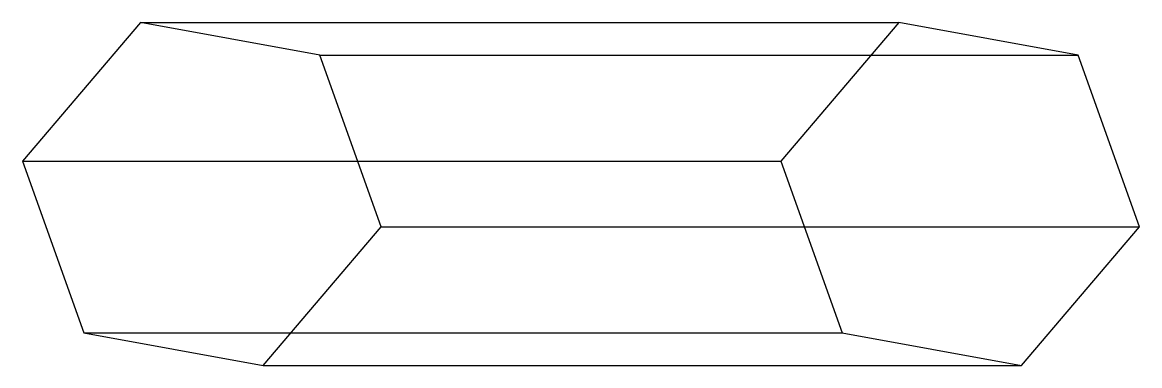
# Model space of a CAD drawing. Extents: x -2.56 to 3.46, y -0.53 to 1.32.
import ezdxf

# ---------------------------------------------------------------- set-up
doc = ezdxf.new("R2010")
doc.units = 0
doc.layers.get('0').update_dxf_attribs({"linetype": 'CONTINUOUS'})

msp = doc.modelspace()

# ---------------------------------------------------------------- linework, layer by layer
at = {"color": 7}
for p, q in [((-1.923158, 1.321876), (-2.559177, 0.572769)), ((-1.923158, 1.321876), (2.164741, 1.321876)), ((-0.956404, 1.145621), (-1.923158, 1.321876)), ((2.164741, 1.321876), (1.528723, 0.572769)), ((3.131496, 1.145621), (2.164741, 1.321876)), ((-0.625667, 0.220259), (-0.956404, 1.145621)), ((-0.956404, 1.145621), (3.131496, 1.145621)), ((3.462232, 0.220259), (3.131496, 1.145621)), ((-2.559177, 0.572769), (-2.228441, -0.352593)), ((-2.559177, 0.572769), (1.528723, 0.572769)), ((1.528723, 0.572769), (1.859459, -0.352593)), ((-1.261686, -0.528847), (-0.625667, 0.220259)), ((-0.625667, 0.220259), (3.462232, 0.220259)), ((2.826214, -0.528847), (3.462232, 0.220259)), ((-2.228441, -0.352593), (-1.261686, -0.528847)), ((-2.228441, -0.352593), (1.859459, -0.352593)), ((1.859459, -0.352593), (2.826214, -0.528847)), ((-1.261686, -0.528847), (2.826214, -0.528847))]:
    msp.add_line(p, q, dxfattribs=at)

doc.saveas('drawing.dxf')
